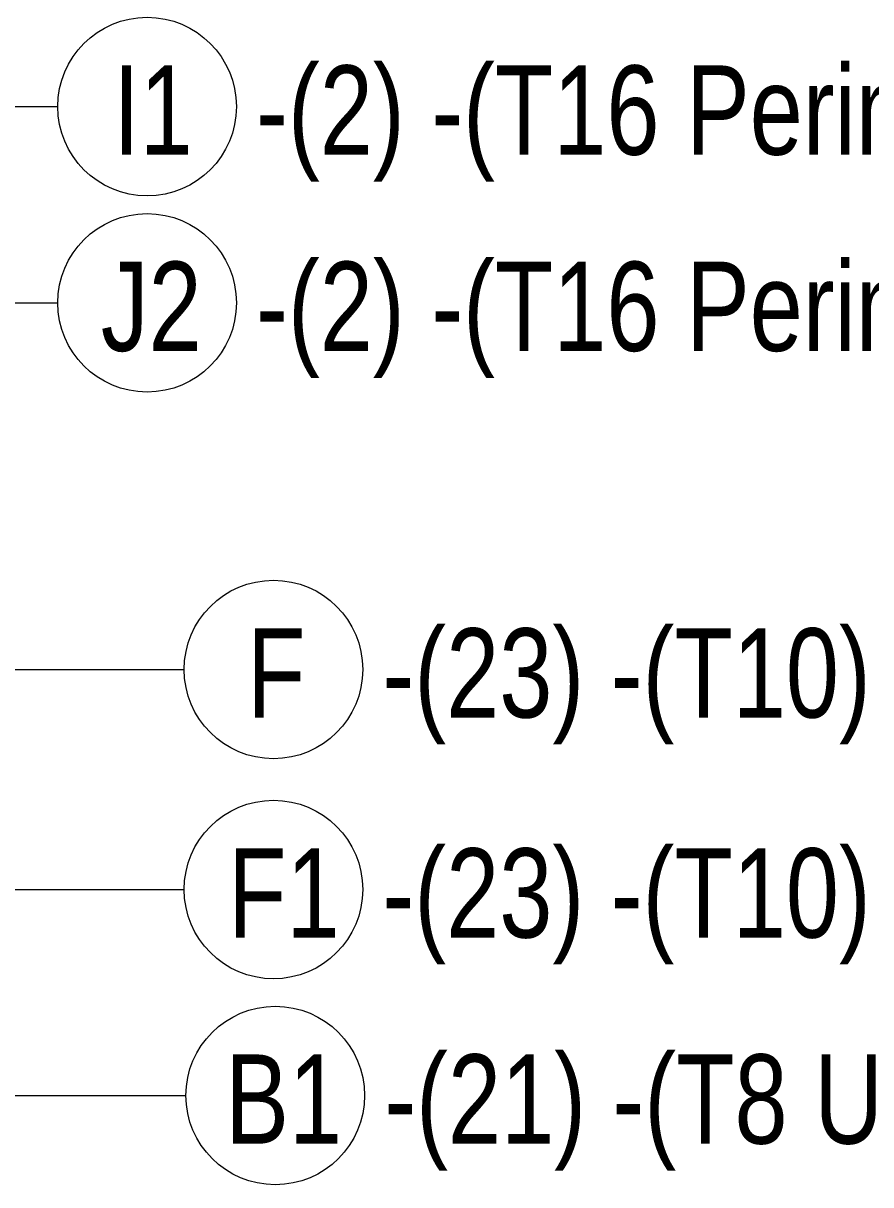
# Model space of a CAD drawing. Header units: millimetres. Extents: x 6720 to 22888, y -3063 to 10060.
# Drawn here: x 12354 to 13541, y -3063 to -1437 of the extents above; entities that cross this region are included whole.
import ezdxf

# ---------------------------------------------------------------- set-up
doc = ezdxf.new("R2010")
doc.units = ezdxf.units.MM
doc.layers.add('S-RBAR-IDEN', color=171, linetype='Continuous', lineweight=9)
doc.styles.add('Nirmala UI Semilight', font='NirmalaS.ttf', dxfattribs={"width": 0.8, "height": 125})

# ---------------------------------------------------------------- blocks, each defined once
blk = doc.blocks.new('M_Rebar Tag_rfa MARK - DOT 1 MM-794228-Elevation Front 1')
at = {"layer": 'S-RBAR-IDEN'}
blk.add_circle((12615.5, 9050.7), 125, dxfattribs=at)
blk = doc.blocks.new('M_Rebar Tag_rfa MARK - ARROW-794226-Elevation Front 1')
at = {"layer": 'S-RBAR-IDEN'}
blk.add_circle((7986, 7943.3), 125, dxfattribs=at)

msp = doc.modelspace()

# ---------------------------------------------------------------- linework, layer by layer
at = {"layer": 'S-RBAR-IDEN'}
for p, q in [((12289.4, -1553.2), (12402.4, -1553.2)), ((12132.4, -1828), (12402.4, -1828)), ((12251.3, -2341.3), (12579.3, -2341.3)), ((12284.4, -2649.4), (12579.3, -2649.4)), ((12104.2, -2937.9), (12581.8, -2937.9))]:
    msp.add_line(p, q, dxfattribs=at)

# ---------------------------------------------------------------- block references
for name, p in [('M_Rebar Tag_rfa MARK - ARROW-794226-Elevation Front 1', (4541.4, -9496.5)), ('M_Rebar Tag_rfa MARK - ARROW-794226-Elevation Front 1', (4541.4, -9771.3)), ('M_Rebar Tag_rfa MARK - DOT 1 MM-794228-Elevation Front 1', (88.8, -11392.1)), ('M_Rebar Tag_rfa MARK - DOT 1 MM-794228-Elevation Front 1', (88.8, -11700.2)), ('M_Rebar Tag_rfa MARK - DOT 1 MM-794228-Elevation Front 1', (91.3, -11988.6))]:
    msp.add_blockref(name, p, dxfattribs=at)

# ---------------------------------------------------------------- texts
at = {"layer": 'S-RBAR-IDEN', "char_height": 125, "attachment_point": 1, "style": 'Nirmala UI Semilight'}
for s, insert, width in [('I1', (12479.8, -1495.6), 105.823), ('-(2) -(T16 Perimeter Bar)', (12680.1, -1495.6), 1747.679), ('J2', (12462.6, -1770.4), 147.51), ('-(2) -(T16 Perimeter Bar)', (12680.1, -1770.4), 1747.679), ('F', (12667.3, -2283.7), 80.169), ('-(23) -(T10)', (12857, -2283.7), 795.274), ('-(23) -(T10)', (12857, -2591.8), 795.274), ('F1', (12640.7, -2591.8), 144.304), ('-(21) -(T8 U Bar)', (12859.5, -2880.3), 1154.43), ('B1', (12636.8, -2880.3), 160.337)]:
    msp.add_mtext(s, dxfattribs=dict(at, insert=insert, width=width))

doc.saveas('drawing.dxf')
